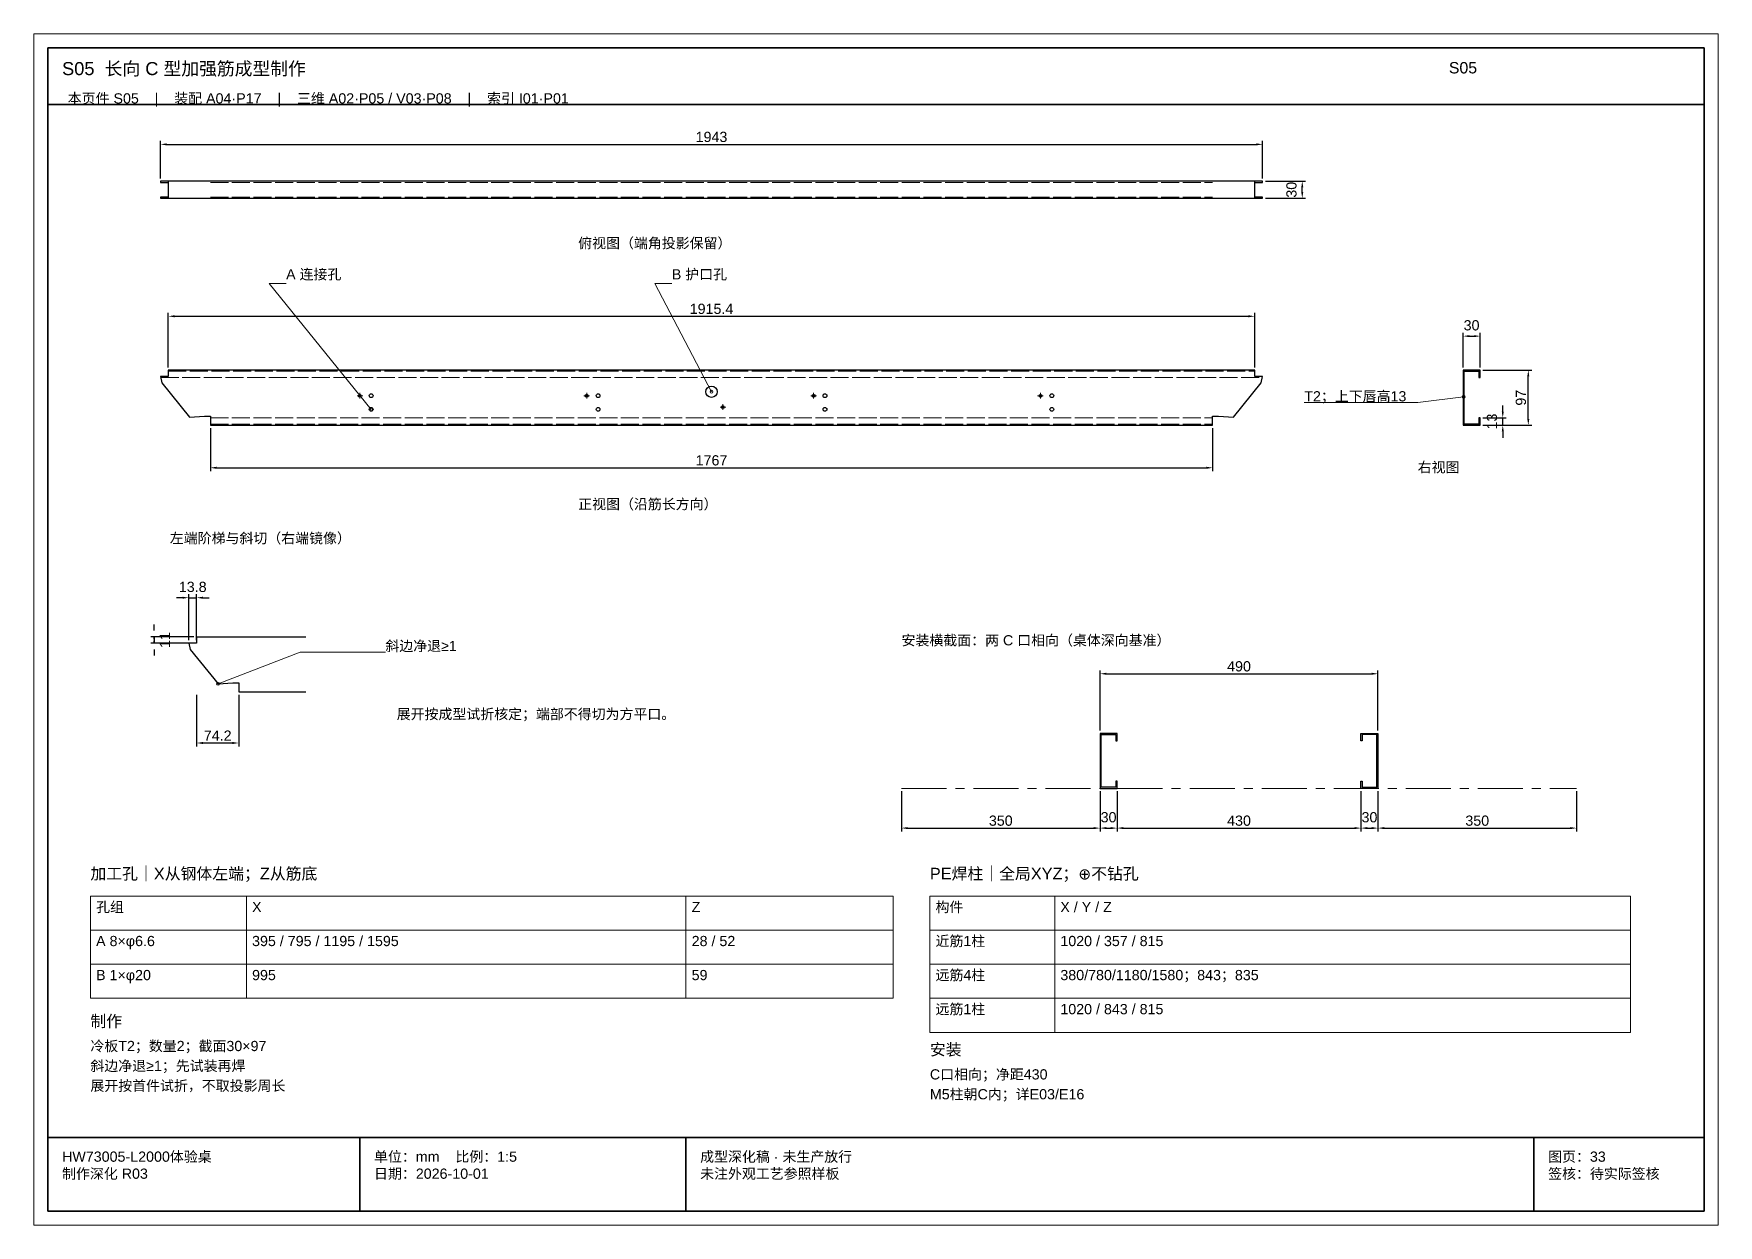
# Paper-space layout 'S05' of a CAD drawing. Header units: millimetres. Extents: x 0 to 594, y 0 to 420.
# The model-space entities are those that its viewports show. They can reach past a viewport. Long polylines and large blocks are cut down to what shows.
import ezdxf

# ---------------------------------------------------------------- set-up
doc = ezdxf.new("R2010")
doc.units = ezdxf.units.MM
doc.linetypes.add('CENTER', pattern=[5.08, 3.175, -0.635, 0.635, -0.635])
doc.linetypes.add('DASHED', pattern=[1.524, 1.27, -0.254])
for name, color, linetype, lineweight in [('CENTER', 8, 'CENTER', 13), ('DIM', 7, 'Continuous', 13), ('FRAME', 7, 'Continuous', 35), ('HATCH', 8, 'Continuous', 9), ('HIDDEN', 8, 'DASHED', 13), ('NOTE', 7, 'Continuous', 18), ('OUTLINE', 7, 'Continuous', 25)]:
    doc.layers.add(name, color=color, linetype=linetype, lineweight=lineweight)
doc.styles.add('CN', font='Arial Unicode.ttf')
doc.dimstyles.new('D5_A2', dxfattribs={"dimtxt": 18, "dimasz": 11, "dimexe": 6, "dimexo": 5, "dimgap": 4, "dimtad": 1, "dimdsep": 46, "dimtxsty": 'CN', "dimcen": 2.5, "dimclrd": 7, "dimclre": 7, "dimclrt": 7, "dimazin": 3, "dimtfac": 1, "dimtmove": 0, "dimatfit": 3})

msp = doc.modelspace()

# ---------------------------------------------------------------- hatches: boundary and pattern name
at = {"layer": 'HATCH'}
h = msp.add_hatch(dxfattribs=at)
h.set_pattern_fill('ANSI31', scale=3.5, angle=45)
h.paths.add_polyline_path([(206520, 1410), (206550, 1410), (206550, 1423), (206548, 1423), (206548, 1412), (206522, 1412), (206522, 1505), (206548, 1505), (206548, 1494), (206550, 1494), (206550, 1507), (206520, 1507)])

# ---------------------------------------------------------------- linework, layer by layer
at = {"layer": 'CENTER'}
for p, q in [((204570, 1462), (204580, 1462)), ((204575, 1457), (204575, 1467)), ((204970, 1462), (204980, 1462)), ((204975, 1457), (204975, 1467)), ((205370, 1462), (205380, 1462)), ((205375, 1457), (205375, 1467)), ((205770, 1462), (205780, 1462)), ((205775, 1457), (205775, 1467)), ((205210, 1442), (205220, 1442)), ((205215, 1437), (205215, 1447)), ((205530, 770), (206720, 770))]:
    msp.add_line(p, q, dxfattribs=at)
at = {"layer": 'DIM'}
for points in [[(204595, 1438), (204415, 1660), (204445, 1660)], [(205195, 1469), (205095, 1660), (205125, 1660)], [(206521, 1460), (206440, 1450), (206240, 1450)], [(204324.963, 954.316), (204470, 1010), (204620, 1010)]]:
    msp.add_lwpolyline(points, dxfattribs=at)
for points in [[(204100, 520), (204375, 520), (204375, 580), (204100, 580)], [(204375, 520), (205150, 520), (205150, 580), (204375, 580)], [(205150, 520), (205515, 520), (205515, 580), (205150, 580)], [(205580, 520), (205800, 520), (205800, 580), (205580, 580)], [(205800, 520), (206815, 520), (206815, 580), (205800, 580)], [(204100, 460), (204375, 460), (204375, 520), (204100, 520)], [(204375, 460), (205150, 460), (205150, 520), (204375, 520)], [(205150, 460), (205515, 460), (205515, 520), (205150, 520)], [(205580, 460), (205800, 460), (205800, 520), (205580, 520)], [(205800, 460), (206815, 460), (206815, 520), (205800, 520)], [(204100, 400), (204375, 400), (204375, 460), (204100, 460)], [(204375, 400), (205150, 400), (205150, 460), (204375, 460)], [(205150, 400), (205515, 400), (205515, 460), (205150, 460)], [(205580, 400), (205800, 400), (205800, 460), (205580, 460)], [(205800, 400), (206815, 400), (206815, 460), (205800, 460)], [(205580, 340), (205800, 340), (205800, 400), (205580, 400)], [(205800, 340), (206815, 340), (206815, 400), (205800, 400)]]:
    msp.add_lwpolyline(points, close=True, dxfattribs=at)
for centre in [(205195, 1469), (206521, 1460), (204595, 1438), (204324.963, 954.316)]:
    msp.add_circle(centre, 2.5, dxfattribs=at)
at = {"layer": 'FRAME'}
for p, q in [((204025, 1975), (206945, 1975)), ((204025, 155), (206945, 155)), ((204575, 25), (204575, 155)), ((205150, 25), (205150, 155)), ((206645, 25), (206645, 155))]:
    msp.add_line(p, q, dxfattribs=at)
msp.add_lwpolyline([(204025, 25), (206945, 25), (206945, 2075), (204025, 2075)], close=True, dxfattribs=at)
at = {"layer": 'HIDDEN'}
for p, q in [((204311.5, 1838), (206078.5, 1838)), ((204311.5, 1812), (206078.5, 1812)), ((204223.884, 1494), (206166.116, 1494)), ((204237.3, 1505), (206152.7, 1505)), ((204311.5, 1423), (206078.5, 1423)), ((204311.5, 1412), (206078.5, 1412))]:
    msp.add_line(p, q, dxfattribs=at)
at = {"layer": 'OUTLINE'}
for p, q in [((204287.3, 1037), (204480, 1037)), ((204361.5, 940), (204480, 940))]:
    msp.add_line(p, q, dxfattribs=at)
for points in [[(204223.5, 1810), (206166.5, 1810), (206166.5, 1812), (206152.7, 1812), (206152.7, 1838), (206166.5, 1838), (206166.5, 1840), (204223.5, 1840), (204223.5, 1838), (204237.3, 1838), (204237.3, 1812), (204223.5, 1812)], [(204237.3, 1810), (206152.7, 1810), (206152.7, 1840), (204237.3, 1840)], [(204237.3, 1507), (204237.3, 1499), (204237.3, 1496), (204223.5, 1496), (204225.68, 1484.651), (204274.963, 1424.316), (204301, 1426), (204311.5, 1426), (204311.5, 1413.1), (204311.5, 1410), (206078.5, 1410), (206078.5, 1413.1), (206078.5, 1426), (206089, 1426), (206115.037, 1424.316), (206164.32, 1484.651), (206166.5, 1496), (206152.7, 1496), (206152.7, 1499), (206152.7, 1507)], [(206520, 1410), (206550, 1410), (206550, 1423), (206548, 1423), (206548, 1412), (206522, 1412), (206522, 1505), (206548, 1505), (206548, 1494), (206550, 1494), (206550, 1507), (206520, 1507)], [(205880, 770), (205910, 770), (205910, 783), (205908, 783), (205908, 772), (205882, 772), (205882, 865), (205908, 865), (205908, 854), (205910, 854), (205910, 867), (205880, 867)], [(206370, 770), (206340, 770), (206340, 783), (206342, 783), (206342, 772), (206368, 772), (206368, 865), (206342, 865), (206342, 854), (206340, 854), (206340, 867), (206370, 867)]]:
    msp.add_lwpolyline(points, close=True, dxfattribs=at)
msp.add_lwpolyline([(204287.3, 1037), (204287.3, 1029), (204287.3, 1026), (204273.5, 1026), (204275.68, 1014.651), (204324.963, 954.316), (204351, 956), (204361.5, 956), (204361.5, 943.1), (204361.5, 940)], dxfattribs=at)
for centre, radius in [((204575, 1462), 2.5), ((204595, 1462), 3.3), ((204975, 1462), 2.5), ((204995, 1462), 3.3), ((205195, 1469), 10), ((205375, 1462), 2.5), ((205395, 1462), 3.3), ((205775, 1462), 2.5), ((205795, 1462), 3.3), ((204595, 1438), 3.3), ((204995, 1438), 3.3), ((205215, 1442), 2.5), ((205395, 1438), 3.3), ((205795, 1438), 3.3)]:
    msp.add_circle(centre, radius, dxfattribs=at)

# ---------------------------------------------------------------- texts
at = {"layer": 'NOTE', "attachment_point": 1, "style": 'CN'}
for s, insert, char_height, width in [('S05  长向 C 型加强筋成型制作', (204050, 2050), 23, 2420), ('S05', (206495, 2050), 20, 450), ('本页件 S05    |    装配 A04·P17    |    三维 A02·P05 / V03·P08    |    索引 I01·P01', (204060, 1995), 18, 2850), ('俯视图（端角投影保留）', (204960, 1740), 18, 800), ('A 连接孔', (204445, 1685), 18, 600), ('B 护口孔', (205125, 1685), 18, 600), ('T2；上下唇高13', (206240, 1470), 18, 450), ('右视图', (206440, 1345), 18, 300), ('正视图（沿筋长方向）', (204960, 1280), 18, 700), ('左端阶梯与斜切（右端镜像）', (204240, 1220), 18, 950), ('安装横截面：两 C 口相向（桌体深向基准）', (205530, 1040), 18, 1300), ('斜边净退≥1', (204620, 1030), 18, 450), ('展开按成型试折核定；端部不得切为方平口。', (204640, 910), 18, 1150), ('加工孔｜X从钢体左端；Z从筋底', (204100, 630), 20.5, 1415), ('PE焊柱｜全局XYZ；⊕不钻孔', (205580, 630), 20.5, 1235), ('孔组', (204110, 570), 18, 255), ('X', (204385, 570), 18, 755), ('Z', (205160, 570), 18, 345), ('构件', (205590, 570), 18, 200), ('X / Y / Z', (205810, 570), 18, 995), ('A 8×φ6.6', (204110, 510), 18, 255), ('395 / 795 / 1195 / 1595', (204385, 510), 18, 755), ('28 / 52', (205160, 510), 18, 345), ('近筋1柱', (205590, 510), 18, 200), ('1020 / 357 / 815', (205810, 510), 18, 995), ('B 1×φ20', (204110, 450), 18, 255), ('995', (204385, 450), 18, 755), ('59', (205160, 450), 18, 345), ('远筋4柱', (205590, 450), 18, 200), ('380/780/1180/1580；843；835', (205810, 450), 18, 995), ('远筋1柱', (205590, 390), 18, 200), ('1020 / 843 / 815', (205810, 390), 18, 995), ('制作', (204100, 370), 20.5, 1400), ('冷板T2；数量2；截面30×97', (204100, 325), 18, 1400), ('安装', (205580, 320), 20.5, 1260), ('斜边净退≥1；先试装再焊', (204100, 290), 18, 1400), ('C口相向；净距430', (205580, 275), 18, 1260), ('展开按首件试折，不取投影周长', (204100, 255), 18, 1400), ('M5柱朝C内；详E03/E16', (205580, 240), 18, 1260), ('HW73005-L2000体验桌\\P制作深化 R03', (204050, 130), 18, 500), ('单位：mm    比例：1:5\\P日期：2026-10-01', (204600, 130), 18, 525), ('成型深化稿 · 未生产放行\\P未注外观工艺参照样板', (205175, 130), 18, 1445), ('图页：33\\P签核：待实际签核', (206670, 130), 18, 275)]:
    msp.add_mtext(s, dxfattribs=dict(at, insert=insert, char_height=char_height, width=width))

# ---------------------------------------------------------------- dimensions: what is measured, and where the dimension line sits
at = {"layer": 'DIM'}
for base, p1, p2 in [((204223.5, 1905), (204223.5, 1840), (206166.5, 1840)), ((204237.3, 1602), (204237.3, 1507), (206152.7, 1507)), ((206520, 1567), (206520, 1507), (206550, 1507)), ((204311.5, 1335), (204311.5, 1410), (206078.5, 1410)), ((204273.5, 1106), (204273.5, 1026), (204287.3, 1026)), ((205880, 972), (205880, 867), (206370, 867)), ((204287.3, 850), (204287.3, 940), (204361.5, 940)), ((205530, 700), (205530, 770), (205880, 770)), ((205880, 700), (205880, 770), (205910, 770)), ((205910, 700), (205910, 770), (206340, 770)), ((206340, 700), (206340, 770), (206370, 770)), ((206370, 700), (206370, 770), (206720, 770))]:
    msp.add_linear_dim(base=base, p1=p1, p2=p2, dimstyle='D5_A2', dxfattribs=at).render()
for base, p1, p2 in [((206236.5, 1810), (206166.5, 1810), (206166.5, 1840)), ((206635, 1410), (206550, 1410), (206550, 1507)), ((206590, 1410), (206550, 1410), (206550, 1423)), ((204212.3, 1037), (204287.3, 1037), (204287.3, 1026))]:
    msp.add_linear_dim(base=base, p1=p1, p2=p2, angle=90, dimstyle='D5_A2', dxfattribs=at).render()

psp = doc.layouts.new('S05')

# ---------------------------------------------------------------- viewports
at = {"layer": 'Defpoints'}
psp.add_viewport(center=(297, 210), size=(594, 420), view_center_point=(205485, 1050), view_height=2100, dxfattribs=at)

doc.saveas('drawing.dxf')
